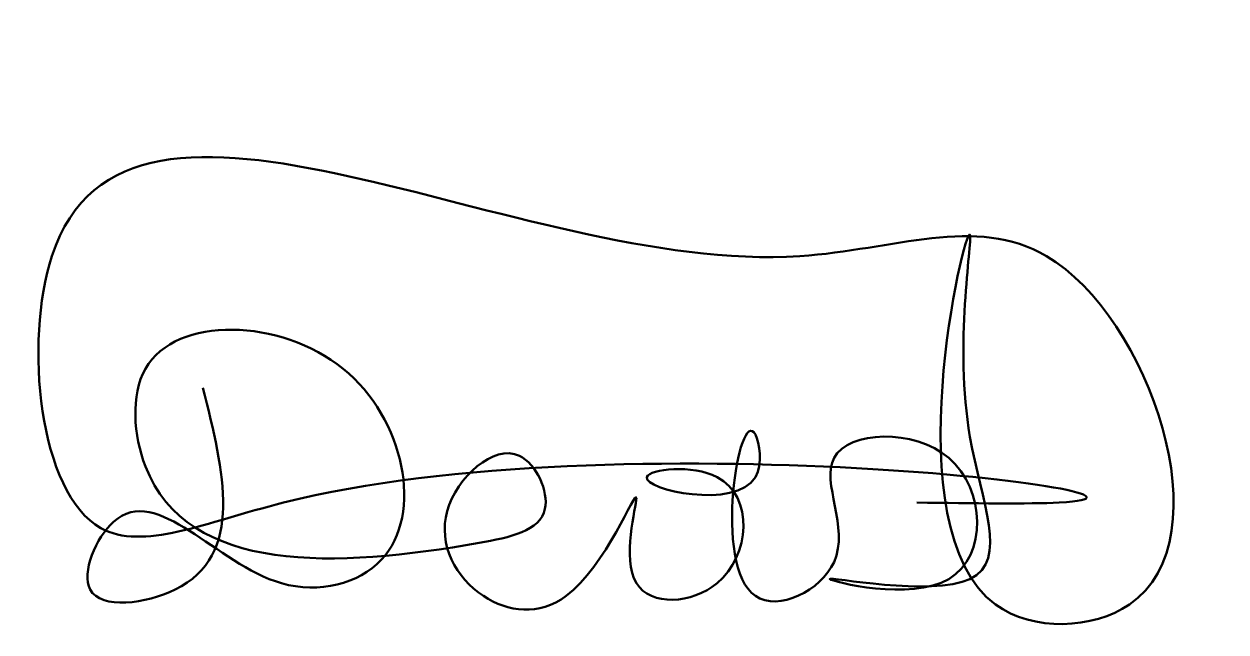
# Model space of a CAD drawing. Header units: millimetres. Extents: x 3278.3 to 3292.8, y 1479 to 1486.3.
import ezdxf

# ---------------------------------------------------------------- set-up
doc = ezdxf.new("R2010")
doc.units = ezdxf.units.MM
doc.layers.add('ВК_В2', color=1, linetype='Continuous', lineweight=50)

msp = doc.modelspace()

# ---------------------------------------------------------------- linework, layer by layer
at = {"layer": 'ВК_В2', "color": 5}
msp.add_spline([(3280.474, 1481.946), (3280.14, 1479.507), (3279.112, 1479.507), (3279.395, 1480.328), (3281.425, 1479.584), (3282.632, 1479.866), (3282.17, 1482.177), (3279.78, 1482.177), (3279.78, 1480.996), (3283.814, 1480.072), (3284.611, 1480.482), (3284.303, 1481.124), (3283.429, 1480.457), (3283.866, 1479.43), (3284.868, 1479.43), (3285.716, 1480.611), (3285.716, 1479.584), (3286.692, 1479.584), (3286.692, 1480.867), (3285.844, 1480.867), (3287.155, 1480.867), (3287.155, 1481.381), (3287.155, 1479.43), (3288.106, 1479.84), (3288.106, 1481.099), (3289.493, 1481.099), (3289.493, 1479.635), (3288.054, 1479.635), (3289.75, 1479.635), (3289.75, 1481.355), (3289.75, 1483.794), (3290.058, 1479.327), (3291.677, 1479.327), (3290.675, 1483.538), (3287.694, 1483.538), (3278.649, 1483.538), (3279.24, 1480.251), (3281.45, 1480.559), (3290.829, 1480.559), (3289.108, 1480.559)], degree=3, dxfattribs=at)

doc.saveas('drawing.dxf')
